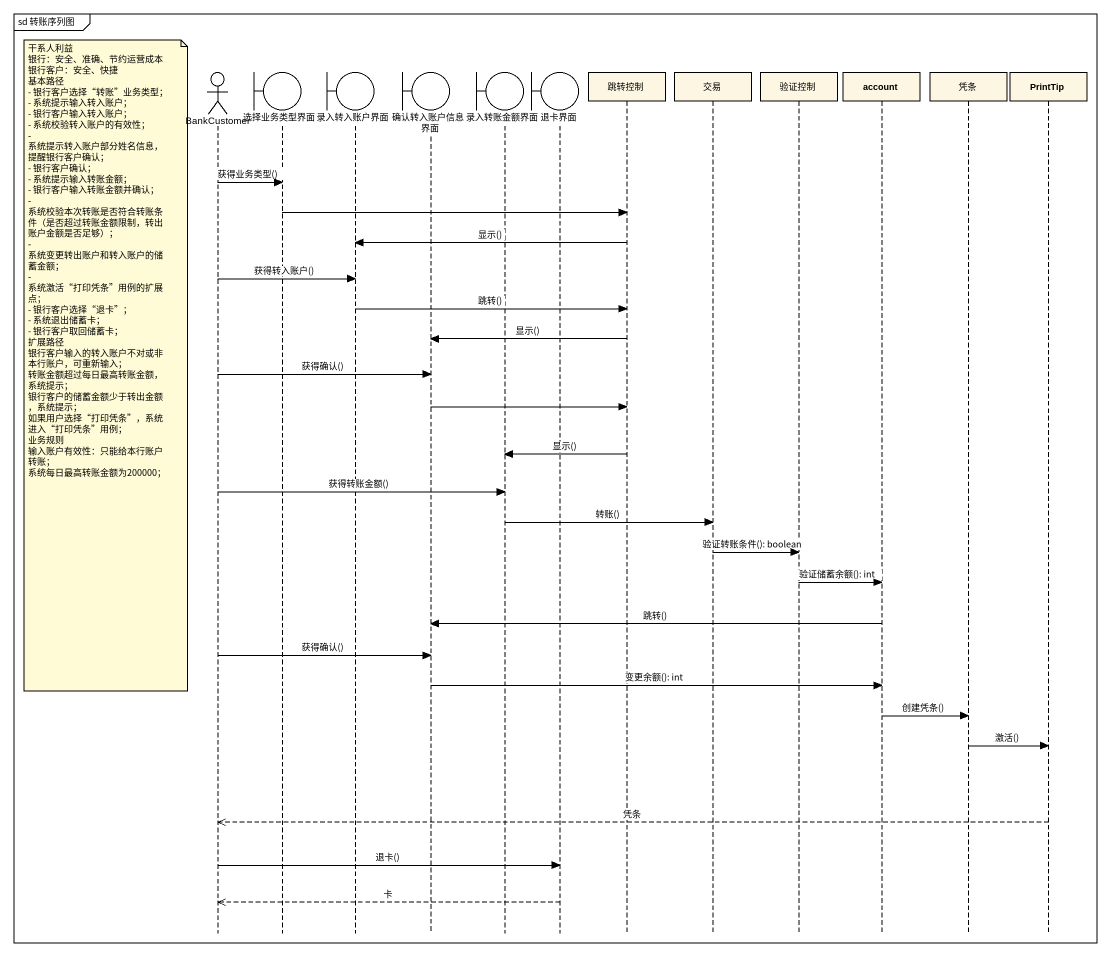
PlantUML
@startuml
mainframe sd 转账序列图
hide footbox
actor BankCustomer
boundary 选择业务类型界面
boundary 录入转入账户界面
boundary 确认转入账户信息界面
boundary 录入转账金额界面
boundary 退卡界面
participant 跳转控制
participant 交易
participant 验证控制
participant account
participant 凭条
participant PrintTip

BankCustomer -> 选择业务类型界面 : 获得业务类型()
选择业务类型界面 -> 跳转控制
跳转控制 -> 录入转入账户界面 : 显示()
BankCustomer -> 录入转入账户界面 : 获得转入账户()
录入转入账户界面 -> 跳转控制 : 跳转()
跳转控制 -> 确认转入账户信息界面 : 显示()
note left of BankCustomer
  干系人利益
  银行：安全、准确、节约运营成本
  银行客户：安全、快捷
  基本路径
  - 银行客户选择“转账”业务类型；
  - 系统提示输入转入账户；
  - 银行客户输入转入账户；
  - 系统校验转入账户的有效性；
  - 系统提示转入账户部分姓名信息，提醒银行客户确认；
  - 银行客户确认；
  - 系统提示输入转账金额；
  - 银行客户输入转账金额并确认；
  - 系统校验本次转账是否符合转账条件（是否超过转账金额限制，转出账户金额是否足够）；
  - 系统变更转出账户和转入账户的储蓄金额；
  - 系统激活“打印凭条”用例的扩展点；
  - 银行客户选择“退卡”；
  - 系统退出储蓄卡；
  - 银行客户取回储蓄卡；
  扩展路径
  银行客户输入的转入账户不对或非本行账户，可重新输入；
  转账金额超过每日最高转账金额，系统提示；
  银行客户的储蓄金额少于转出金额，系统提示；
  如果用户选择“打印凭条”，系统进入“打印凭条”用例；
  业务规则
  输入账户有效性：只能给本行账户转账；
  系统每日最高转账金额为200000；
end note
BankCustomer -> 确认转入账户信息界面 : 获得确认()
确认转入账户信息界面 -> 跳转控制
跳转控制 -> 录入转账金额界面 : 显示()
BankCustomer -> 录入转账金额界面 : 获得转账金额()
录入转账金额界面 -> 交易 : 转账()
交易 -> 验证控制 : 验证转账条件(): boolean
验证控制 -> account : 验证储蓄余额(): int
account -> 确认转入账户信息界面 : 跳转()
BankCustomer -> 确认转入账户信息界面 : 获得确认()
确认转入账户信息界面 -> account : 变更余额(): int
account -> 凭条 : 创建凭条()
凭条 -> PrintTip : 激活()
PrintTip -->> BankCustomer : 凭条
BankCustomer -> 退卡界面 : 退卡()
退卡界面 -->> BankCustomer : 卡
@enduml
